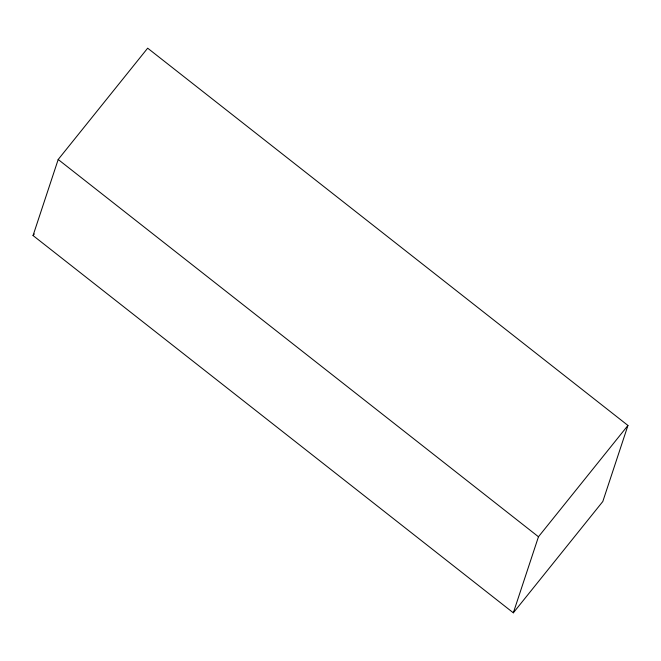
<?xml version="1.0" encoding="UTF-8"?>
<svg xmlns="http://www.w3.org/2000/svg" width="661" height="661" viewBox="0 0 661 661"><rect width="100%" height="100%" fill="white"/><g stroke="black" fill="none" stroke-linecap="round" stroke-linejoin="round"><path stroke-width="0.99" d="M33.05 235.547L58.193 159.491L147.667 48.179L627.95 425.453L602.807 501.509L513.333 612.821L33.05 235.547L34.339 233.953M513.333 612.821L538.467 536.765L627.95 425.453M58.193 159.491L538.467 536.765"/></g></svg>
